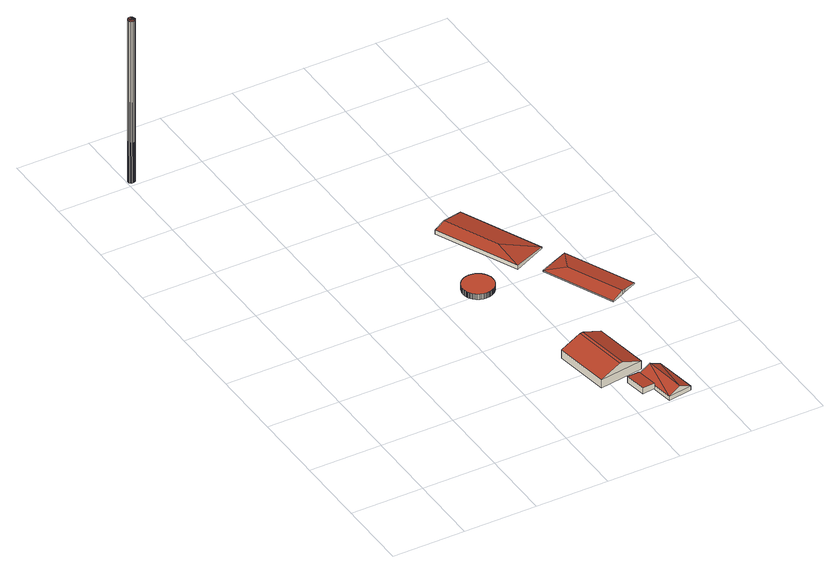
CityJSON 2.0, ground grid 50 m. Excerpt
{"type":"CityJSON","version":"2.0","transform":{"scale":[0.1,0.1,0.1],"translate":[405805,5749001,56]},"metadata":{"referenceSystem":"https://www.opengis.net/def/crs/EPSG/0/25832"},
"CityObjects":{
"building1":{"type":"Building","attributes":{"Geometrietyp2DReferenz":"1000","Gemeindeschluessel":"05515000","function":"51002_1220","roofType":"9999","measuredHeight":121.42},"geometry":[{"type":"Solid","lod":"2","boundaries":[[[[0,1,2]],[[1,3,2]],[[4,5,0]],[[5,1,0]],[[6,7,4]],[[7,5,4]],[[8,9,6]],[[9,7,6]],[[10,11,8]],[[11,9,8]],[[12,13,10]],[[13,11,10]],[[14,15,12]],[[15,13,12]],[[16,17,14]],[[17,15,14]],[[18,19,16]],[[19,17,16]],[[20,21,18]],[[21,19,18]],[[22,23,20]],[[23,21,20]],[[24,25,22]],[[25,23,22]],[[26,27,24]],[[27,25,24]],[[28,29,26]],[[29,27,26]],[[30,31,28]],[[31,29,28]],[[32,33,30]],[[33,31,30]],[[34,35,32]],[[35,33,32]],[[36,37,34]],[[37,35,34]],[[38,39,36]],[[39,37,36]],[[2,3,38]],[[3,39,38]],[[3,1,39]],[[1,5,39]],[[5,7,39]],[[7,9,39]],[[9,11,39]],[[11,13,39]],[[13,15,39]],[[15,17,39]],[[17,19,39]],[[19,21,39]],[[21,23,39]],[[23,25,39]],[[25,27,39]],[[27,29,39]],[[29,31,39]],[[31,33,39]],[[33,35,39]],[[35,37,39]],[[0,2,4]],[[2,38,4]],[[38,36,4]],[[36,34,4]],[[34,32,4]],[[32,30,4]],[[30,28,4]],[[28,26,4]],[[26,24,4]],[[24,22,4]],[[22,20,4]],[[20,18,4]],[[18,16,4]],[[16,14,4]],[[14,12,4]],[[12,10,4]],[[10,8,4]],[[8,6,4]]]],"semantics":{"surfaces":[{"type":"WallSurface"},{"type":"GroundSurface"},{"type":"RoofSurface"}],"values":[[0,0,0,0,0,0,0,0,0,0,0,0,0,0,0,0,0,0,0,0,0,0,0,0,0,0,0,0,0,0,0,0,0,0,0,0,0,0,0,0,1,1,1,1,1,1,1,1,1,1,1,1,1,1,1,1,1,1,2,2,2,2,2,2,2,2,2,2,2,2,2,2,2,2,2,2]]}}]},
"building2":{"type":"Building","attributes":{"Gemeindeschluessel":"05515000","Geometrietyp2DReferenz":"3000","function":"51009_1610","roofType":"2100","measuredHeight":4.73},"geometry":[{"type":"Solid","lod":"2","boundaries":[[[[40,41,42,43]],[[44,45,41,40]],[[46,47,45,44]],[[43,42,47,46]],[[44,40,43,46]],[[41,45,47,42]]]],"semantics":{"surfaces":[{"type":"WallSurface"},{"type":"RoofSurface"},{"type":"GroundSurface"}],"values":[[0,0,0,0,1,2]]}}]},
"building3":{"type":"Building","attributes":{"Gemeindeschluessel":"05515000","Geometrietyp2DReferenz":"3000","function":"31001_2700","roofType":"9999","measuredHeight":11.83},"geometry":[{"type":"Solid","lod":"2","boundaries":[[[[48,49,50,51]],[[52,53,49,48]],[[54,55,53,52]],[[51,50,55,54]],[[51,56,57,48]],[[48,57,58,52]],[[52,58,59,54]],[[54,59,56,51]],[[57,56,59,58]],[[49,53,55,50]]]],"semantics":{"surfaces":[{"type":"WallSurface"},{"type":"RoofSurface"},{"type":"GroundSurface"}],"values":[[0,0,0,0,1,0,1,0,1,2]]}}]},
"building4":{"type":"Building","attributes":{"Gemeindeschluessel":"05515000","Geometrietyp2DReferenz":"3000","function":"51003_1201","roofType":"1000","measuredHeight":3.75},"geometry":[{"type":"Solid","lod":"2","boundaries":[[[[60,61,62,63]],[[64,65,61,60]],[[66,67,65,64]],[[68,69,67,66]],[[70,71,69,68]],[[72,73,71,70]],[[74,75,73,72]],[[76,77,75,74]],[[78,79,77,76]],[[80,81,79,78]],[[82,83,81,80]],[[84,85,83,82]],[[86,87,85,84]],[[88,89,87,86]],[[90,91,89,88]],[[92,93,91,90]],[[94,95,93,92]],[[96,97,95,94]],[[98,99,97,96]],[[100,101,99,98]],[[102,103,101,100]],[[104,105,103,102]],[[106,107,105,104]],[[108,109,107,106]],[[110,111,109,108]],[[112,113,111,110]],[[114,115,113,112]],[[116,117,115,114]],[[118,119,117,116]],[[120,121,119,118]],[[122,123,121,120]],[[124,125,123,122]],[[126,127,125,124]],[[128,129,127,126]],[[130,131,129,128]],[[132,133,131,130]],[[134,135,133,132]],[[136,137,135,134]],[[138,139,137,136]],[[140,141,139,138]],[[142,143,141,140]],[[144,145,143,142]],[[146,147,145,144]],[[148,149,147,146]],[[150,151,149,148]],[[152,153,151,150]],[[154,155,153,152]],[[156,157,155,154]],[[158,159,157,156]],[[160,161,159,158]],[[162,163,161,160]],[[164,165,163,162]],[[166,167,165,164]],[[168,169,167,166]],[[170,171,169,168]],[[172,173,171,170]],[[174,175,173,172]],[[176,177,175,174]],[[178,179,177,176]],[[180,181,179,178]],[[182,183,181,180]],[[184,185,183,182]],[[186,187,185,184]],[[188,189,187,186]],[[190,191,189,188]],[[192,193,191,190]],[[194,195,193,192]],[[196,197,195,194]],[[198,199,197,196]],[[200,201,199,198]],[[202,203,201,200]],[[204,205,203,202]],[[206,207,205,204]],[[208,209,207,206]],[[210,211,209,208]],[[212,213,211,210]],[[214,215,213,212]],[[216,217,215,214]],[[218,219,217,216]],[[220,221,219,218]],[[222,223,221,220]],[[224,225,223,222]],[[226,227,225,224]],[[228,229,227,226]],[[230,231,229,228]],[[232,233,231,230]],[[234,235,233,232]],[[236,237,235,234]],[[238,239,237,236]],[[240,241,239,238]],[[242,243,241,240]],[[244,245,243,242]],[[246,247,245,244]],[[248,249,247,246]],[[250,251,249,248]],[[252,253,251,250]],[[254,255,253,252]],[[256,257,255,254]],[[258,259,257,256]],[[260,261,259,258]],[[262,263,261,260]],[[264,265,263,262]],[[266,267,265,264]],[[268,269,267,266]],[[270,271,269,268]],[[272,273,271,270]],[[274,275,273,272]],[[276,277,275,274]],[[278,279,277,276]],[[280,281,279,278]],[[282,283,281,280]],[[284,285,283,282]],[[286,287,285,284]],[[288,289,287,286]],[[290,291,289,288]],[[292,293,291,290]],[[294,295,293,292]],[[296,297,295,294]],[[298,299,297,296]],[[300,301,299,298]],[[302,303,301,300]],[[63,62,303,302]],[[300,298,296,294,292,290,288,286,284,282,280,278,276,274,272,270,268,266,264,262,260,258,256,254,252,250,248,246,244,242,240,238,236,234,232,230,228,226,224,222,220,218,216,214,212,210,208,206,204,202,200,198,196,194,192,190,188,186,184,182,180,178,176,174,172,170,168,166,164,162,160,158,156,154,152,150,148,146,144,142,140,138,136,134,132,130,128,126,124,122,120,118,116,114,112,110,108,106,104,102,100,98,96,94,92,90,88,86,84,82,80,78,76,74,72,70,68,66,64,60,63,302]],[[61,65,67,69,71,73,75,77,79,81,83,85,87,89,91,93,95,97,99,101,103,105,107,109,111,113,115,117,119,121,123,125,127,129,131,133,135,137,139,141,143,145,147,149,151,153,155,157,159,161,163,165,167,169,171,173,175,177,179,181,183,185,187,189,191,193,195,197,199,201,203,205,207,209,211,213,215,217,219,221,223,225,227,229,231,233,235,237,239,241,243,245,247,249,251,253,255,257,259,261,263,265,267,269,271,273,275,277,279,281,283,285,287,289,291,293,295,297,299,301,303,62]]]],"semantics":{"surfaces":[{"type":"WallSurface"},{"type":"RoofSurface"},{"type":"GroundSurface"}],"values":[[0,0,0,0,0,0,0,0,0,0,0,0,0,0,0,0,0,0,0,0,0,0,0,0,0,0,0,0,0,0,0,0,0,0,0,0,0,0,0,0,0,0,0,0,0,0,0,0,0,0,0,0,0,0,0,0,0,0,0,0,0,0,0,0,0,0,0,0,0,0,0,0,0,0,0,0,0,0,0,0,0,0,0,0,0,0,0,0,0,0,0,0,0,0,0,0,0,0,0,0,0,0,0,0,0,0,0,0,0,0,0,0,0,0,0,0,0,0,0,0,0,0,1,2]]}}]},
"building5":{"type":"Building","attributes":{"Gemeindeschluessel":"05515000","Geometrietyp2DReferenz":"3000","function":"31001_2700","roofType":"3100","measuredHeight":6.97},"geometry":[{"type":"Solid","lod":"2","boundaries":[[[[304,305,306,307]],[[308,309,305,304]],[[310,311,309,308]],[[307,306,311,310]],[[304,312,308]],[[310,313,307]],[[307,313,312]],[[312,304,307]],[[313,310,308]],[[308,312,313]],[[305,309,311,306]]]],"semantics":{"surfaces":[{"type":"WallSurface"},{"type":"RoofSurface"},{"type":"GroundSurface"}],"values":[[0,0,0,0,0,0,1,1,1,1,2]]}}]},
"building6":{"type":"Building","attributes":{"Gemeindeschluessel":"05515000","Geometrietyp2DReferenz":"3000","function":"51003_1201","roofType":"5000","measuredHeight":4.6},"geometry":[{"type":"Solid","lod":"2","boundaries":[[[[314,315,316,317]],[[318,319,315,314]],[[320,321,319,318]],[[317,316,321,320]],[[314,322,318]],[[320,323,317]],[[317,323,322,314]],[[318,322,323,320]],[[315,319,321,316]]]],"semantics":{"surfaces":[{"type":"WallSurface"},{"type":"RoofSurface"},{"type":"GroundSurface"}],"values":[[0,0,0,0,1,0,1,1,2]]}}]},
"building7":{"type":"Building","attributes":{"Gemeindeschluessel":"05515000","Geometrietyp2DReferenz":"3000","function":"51003_1201","roofType":"5000","measuredHeight":2.79},"geometry":[{"type":"Solid","lod":"2","boundaries":[[[[324,325,326,327]],[[328,329,325,324]],[[330,331,329,328]],[[332,333,331,330]],[[334,335,333,332]],[[336,337,335,334]],[[327,326,337,336]],[[330,328,338,332]],[[324,327,338,328]],[[336,334,332,338,327]],[[325,329,331,333,335,337,326]]]],"semantics":{"surfaces":[{"type":"WallSurface"},{"type":"RoofSurface"},{"type":"GroundSurface"}],"values":[[0,0,0,0,0,0,0,1,1,1,2]]}}]}
},
"vertices":[
[57,3560,1216],[57,3560,2],[52,3566,1216],[52,3566,2],[59,3553,1216],[59,3553,2],[59,3545,1216],[59,3545,2],[57,3537,1216],[57,3537,2],[52,3531,1216],[52,3531,2],[46,3526,1216],[46,3526,2],[38,3524,1216],[38,3524,2],[31,3524,1216],[31,3524,2],[23,3526,1216],[23,3526,2],[17,3531,1216],[17,3531,2],[12,3537,1216],[12,3537,2],[10,3545,1216],[10,3545,2],[10,3553,1216],[10,3553,2],[12,3560,1216],[12,3560,2],[17,3566,1216],[17,3566,2],[23,3571,1216],[23,3571,2],[31,3573,1216],[31,3573,2],[38,3573,1216],[38,3573,2],[46,3571,1216],[46,3571,2],
[1678,293,56],[1678,293,16],[1590,280,16],[1590,280,63],[1700,146,56],[1700,146,16],[1612,133,63],[1612,133,16],
[1732,361,73],[1732,361,12],[1675,744,12],[1675,744,73],[1429,316,73],[1429,316,12],[1372,700,73],[1372,700,12],[1537,724,130],[1593,341,130],[1570,337,130],[1513,720,130],
[1189,1541,41],[1189,1541,3],[1190,1536,3],[1190,1536,41],[1188,1546,41],[1188,1546,3],[1188,1551,41],[1188,1551,3],[1187,1557,41],[1187,1557,3],[1187,1562,41],[1187,1562,3],[1187,1568,41],[1187,1568,3],[1188,1574,41],[1188,1574,3],[1189,1581,41],[1189,1581,3],[1191,1587,41],[1191,1587,3],[1193,1593,41],[1193,1593,3],[1195,1600,41],[1195,1600,3],[1198,1606,41],[1198,1606,3],[1201,1612,41],[1201,1612,3],[1204,1617,41],[1204,1617,3],[1208,1623,41],[1208,1623,3],[1211,1627,41],[1211,1627,3],[1215,1632,41],[1215,1632,3],[1219,1636,41],[1219,1636,3],[1223,1639,41],[1223,1639,3],[1227,1643,41],[1227,1643,3],[1231,1646,41],[1231,1646,3],[1235,1649,41],[1235,1649,3],[1239,1651,41],[1239,1651,3],[1243,1653,41],[1243,1653,3],[1247,1655,41],[1247,1655,3],[1251,1657,41],[1251,1657,3],[1255,1658,41],[1255,1658,3],[1259,1660,41],[1259,1660,3],[1263,1661,41],[1263,1661,3],[1268,1662,41],[1268,1662,3],[1273,1663,41],[1273,1663,3],[1278,1664,41],[1278,1664,3],[1283,1665,41],[1283,1665,3],[1288,1665,41],[1288,1665,3],[1294,1665,41],[1294,1665,3],[1300,1665,41],[1300,1665,3],[1306,1664,41],[1306,1664,3],[1312,1663,41],[1312,1663,3],[1319,1662,41],[1319,1662,3],[1325,1660,41],[1325,1660,3],[1331,1658,41],[1331,1658,3],[1332,1657,41],[1332,1657,3],[1338,1655,41],[1338,1655,3],[1344,1652,41],[1344,1652,3],[1350,1648,41],[1350,1648,3],[1355,1645,41],[1355,1645,3],[1360,1641,41],[1360,1641,3],[1364,1637,41],[1364,1637,3],[1368,1633,41],[1368,1633,3],[1372,1629,41],[1372,1629,3],[1375,1625,41],[1375,1625,3],[1378,1621,41],[1378,1621,3],[1381,1617,41],[1381,1617,3],[1383,1613,41],[1383,1613,3],[1385,1609,41],[1385,1609,3],[1387,1605,41],[1387,1605,3],[1389,1601,41],[1389,1601,3],[1391,1597,41],[1391,1597,3],[1392,1593,41],[1392,1593,3],[1393,1589,41],[1393,1589,3],[1395,1584,41],[1395,1584,3],[1396,1579,41],[1396,1579,3],[1396,1574,41],[1396,1574,3],[1397,1569,41],[1397,1569,3],[1397,1564,41],[1397,1564,3],[1397,1558,41],[1397,1558,3],[1397,1552,41],[1397,1552,3],[1396,1546,41],[1396,1546,3],[1395,1540,41],[1395,1540,3],[1394,1533,41],[1394,1533,3],[1392,1527,41],[1392,1527,3],[1390,1521,41],[1390,1521,3],[1389,1520,41],[1389,1520,3],[1387,1514,41],[1387,1514,3],[1383,1508,41],[1383,1508,3],[1380,1502,41],[1380,1502,3],[1376,1497,41],[1376,1497,3],[1373,1493,41],[1373,1493,3],[1369,1488,41],[1369,1488,3],[1365,1484,41],[1365,1484,3],[1361,1480,41],[1361,1480,3],[1357,1477,41],[1357,1477,3],[1352,1474,41],[1352,1474,3],[1348,1471,41],[1348,1471,3],[1344,1469,41],[1344,1469,3],[1340,1467,41],[1340,1467,3],[1336,1465,41],[1336,1465,3],[1333,1463,41],[1333,1463,3],[1329,1462,41],[1329,1462,3],[1325,1460,41],[1325,1460,3],[1320,1459,41],[1320,1459,3],[1316,1458,41],[1316,1458,3],[1311,1457,41],[1311,1457,3],[1306,1456,41],[1306,1456,3],[1301,1456,41],[1301,1456,3],[1295,1455,41],[1295,1455,3],[1290,1455,41],[1290,1455,3],[1284,1456,41],[1284,1456,3],[1278,1456,41],[1278,1456,3],[1272,1457,41],[1272,1457,3],[1265,1459,41],[1265,1459,3],[1259,1461,41],[1259,1461,3],[1253,1463,41],[1253,1463,3],[1246,1466,41],[1246,1466,3],[1240,1469,41],[1240,1469,3],[1235,1472,41],[1235,1472,3],[1230,1476,41],[1230,1476,3],[1225,1480,41],[1225,1480,3],[1220,1484,41],[1220,1484,3],[1216,1488,41],[1216,1488,3],[1213,1492,41],[1213,1492,3],[1209,1496,41],[1209,1496,3],[1206,1500,41],[1206,1500,3],[1204,1504,41],[1204,1504,3],[1201,1508,41],[1201,1508,3],[1199,1512,41],[1199,1512,3],[1197,1516,41],[1197,1516,3],[1195,1519,41],[1195,1519,3],[1194,1523,41],[1194,1523,3],[1192,1527,41],[1192,1527,3],[1191,1532,41],[1191,1532,3],
[1678,293,43],[1678,293,12],[1721,4,12],[1721,4,43],[1840,317,43],[1840,317,12],[1883,28,43],[1883,28,12],[1759,305,82],[1802,16,82],
[1825,1713,18],[1825,1713,7],[1579,2263,7],[1579,2263,18],[1595,1601,37],[1595,1601,7],[1344,2162,37],[1344,2162,7],[1592,1829,53],[1427,2198,53],
[1929,1034,15],[1929,1034,7],[2015,1072,7],[2015,1072,35],[1715,1508,15],[1715,1508,7],[1825,1558,15],[1825,1558,7],[1916,1598,15],[1916,1598,7],[2129,1125,15],[2129,1125,7],[2038,1083,31],[2038,1083,7],[1848,1442,35]
]}
